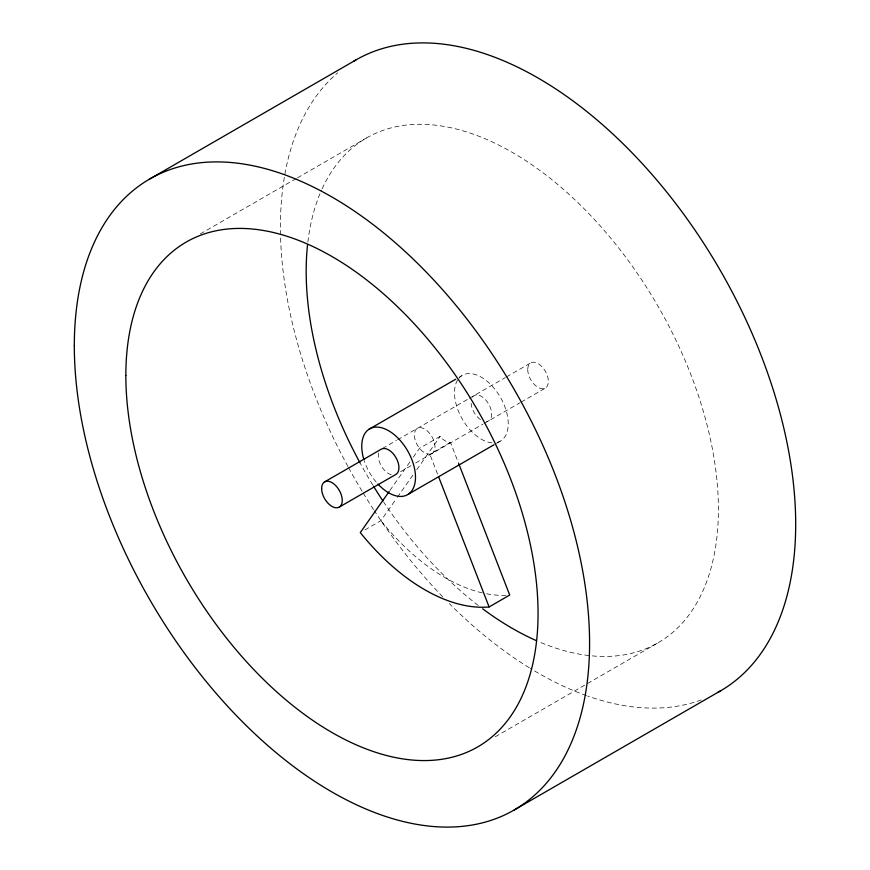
<?xml version="1.0" encoding="UTF-8"?>
<svg xmlns="http://www.w3.org/2000/svg" width="870" height="870" viewBox="0 0 870 870"><rect width="100%" height="100%" fill="white"/><g stroke="black" fill="none" stroke-linecap="round" stroke-linejoin="round"><path stroke-width="0.65" stroke-dasharray="4.35 3.26" d="M389.912 490.43L410.183 461.589M413.304 457.152L419.547 448.278L440.155 436.381A14.572 8.417 60 0 0 450.453 442.33L458.784 463.786M364.867 529.939L380.897 520.684L396.492 498.499M397.275 497.39L412.869 475.205M416.763 469.659L440.155 436.381M200.263 233.954L296.289 178.513M297.464 177.839L366.553 137.949M459.262 377.156L461.611 375.807M382.506 448.485L396.47 440.416M397.633 439.752L468.299 398.949M469.463 398.275L505.318 377.569M506.471 376.906L530.765 362.877M450.453 442.33L429.845 454.227A14.572 8.417 60 0 1 414.392 435A14.572 8.417 60 0 1 429.845 433.619A14.572 8.417 60 0 1 429.845 454.227L438.175 475.683M400.57 471.703L411.042 465.667M415.697 462.971L482.872 424.19M484.035 423.516L519.89 402.821M521.043 402.147L545.338 388.129M496.433 443.363L501.131 440.655M495.247 736.781L658.024 642.799M701.22 699.926A364.345 210.355 60 0 1 587.772 696.109M586.543 695.674A364.345 210.355 60 0 1 530.374 668.421M529.275 667.747A364.345 210.355 60 0 1 449.355 603.595M442.743 596.863A364.345 210.355 60 0 1 374.394 510.766M373.643 509.624A364.345 210.355 60 0 1 362.768 492.322M362.072 491.169A364.345 210.355 60 0 1 348.587 467.701M347.935 466.505A364.345 210.355 60 0 1 337.658 72.852M322.15 188.746A291.472 168.28 60 0 1 676.218 340.768A291.472 168.28 60 0 1 538.563 641.592M478.272 605.466A291.472 168.28 60 0 1 383.768 502.229M372.773 484.992A291.472 168.28 60 0 1 359.941 462.709M307.871 242.012A291.472 168.28 60 0 1 321.596 189.986M391.293 474.803A14.572 8.417 60 0 1 378.667 452.944M480.479 419.568A14.572 8.417 60 0 1 471.105 403.332M472.453 397.122A14.572 8.417 60 0 1 488.657 404.017A14.572 8.417 60 0 1 486.526 421.504M376.155 482.056A37.986 21.935 60 0 1 364.247 460.741M492.018 442.852A37.986 21.935 60 0 1 461.676 417.948A37.986 21.935 60 0 1 457.576 380.092M459.012 378.135A37.986 21.935 60 0 1 500.087 396.774A37.986 21.935 60 0 1 496.911 442.504M506.025 595.287A182.178 105.183 60 0 1 483.448 593.144M482.252 592.872A182.178 105.183 60 0 1 380.897 520.684M527.742 369.554A14.572 8.417 60 0 0 543.206 388.781A14.572 8.417 60 0 0 543.206 368.173A14.572 8.417 60 0 0 527.742 369.554"/><path stroke-width="1.3" d="M389.14 491.539L360.289 532.581A182.178 105.183 60 0 0 489.103 606.955L509.711 595.047L458.784 463.786M149.77 178.97L355.884 59.976M368.869 429.345L455.749 379.189M324.662 481.871L381.343 449.148A14.572 8.417 60 0 1 395.915 457.566A14.572 8.417 60 0 1 395.915 474.4L339.235 507.123M408.389 494.193L494.084 444.722M514.116 810.024L720.229 691.03M438.665 476.945L489.103 606.955M353.644 61.291A364.345 210.355 60 0 1 720.229 270.32A364.345 210.355 60 0 1 717.967 692.313M536.061 640.505A291.472 168.28 60 0 1 482.643 608.782M383.017 501.098A291.472 168.28 60 0 1 373.48 486.156M359.941 462.709A291.472 168.28 60 0 1 307.556 244.731M363.888 459.599A37.986 21.935 60 0 1 385.116 428.986A37.986 21.935 60 0 1 415.229 481.414A37.986 21.935 60 0 1 377.971 484.09M74.32 345.76A364.345 210.355 60 0 0 460.763 826.5A364.345 210.355 60 0 0 460.763 311.232A364.345 210.355 60 0 0 74.32 345.76M125.845 375.503A291.472 168.28 60 0 0 435 760.097A291.472 168.28 60 0 0 435 347.891A291.472 168.28 60 0 0 125.845 375.503M321.639 488.548A14.572 8.417 60 0 0 337.103 507.775A14.572 8.417 60 0 0 337.103 487.167A14.572 8.417 60 0 0 321.639 488.548"/></g></svg>
